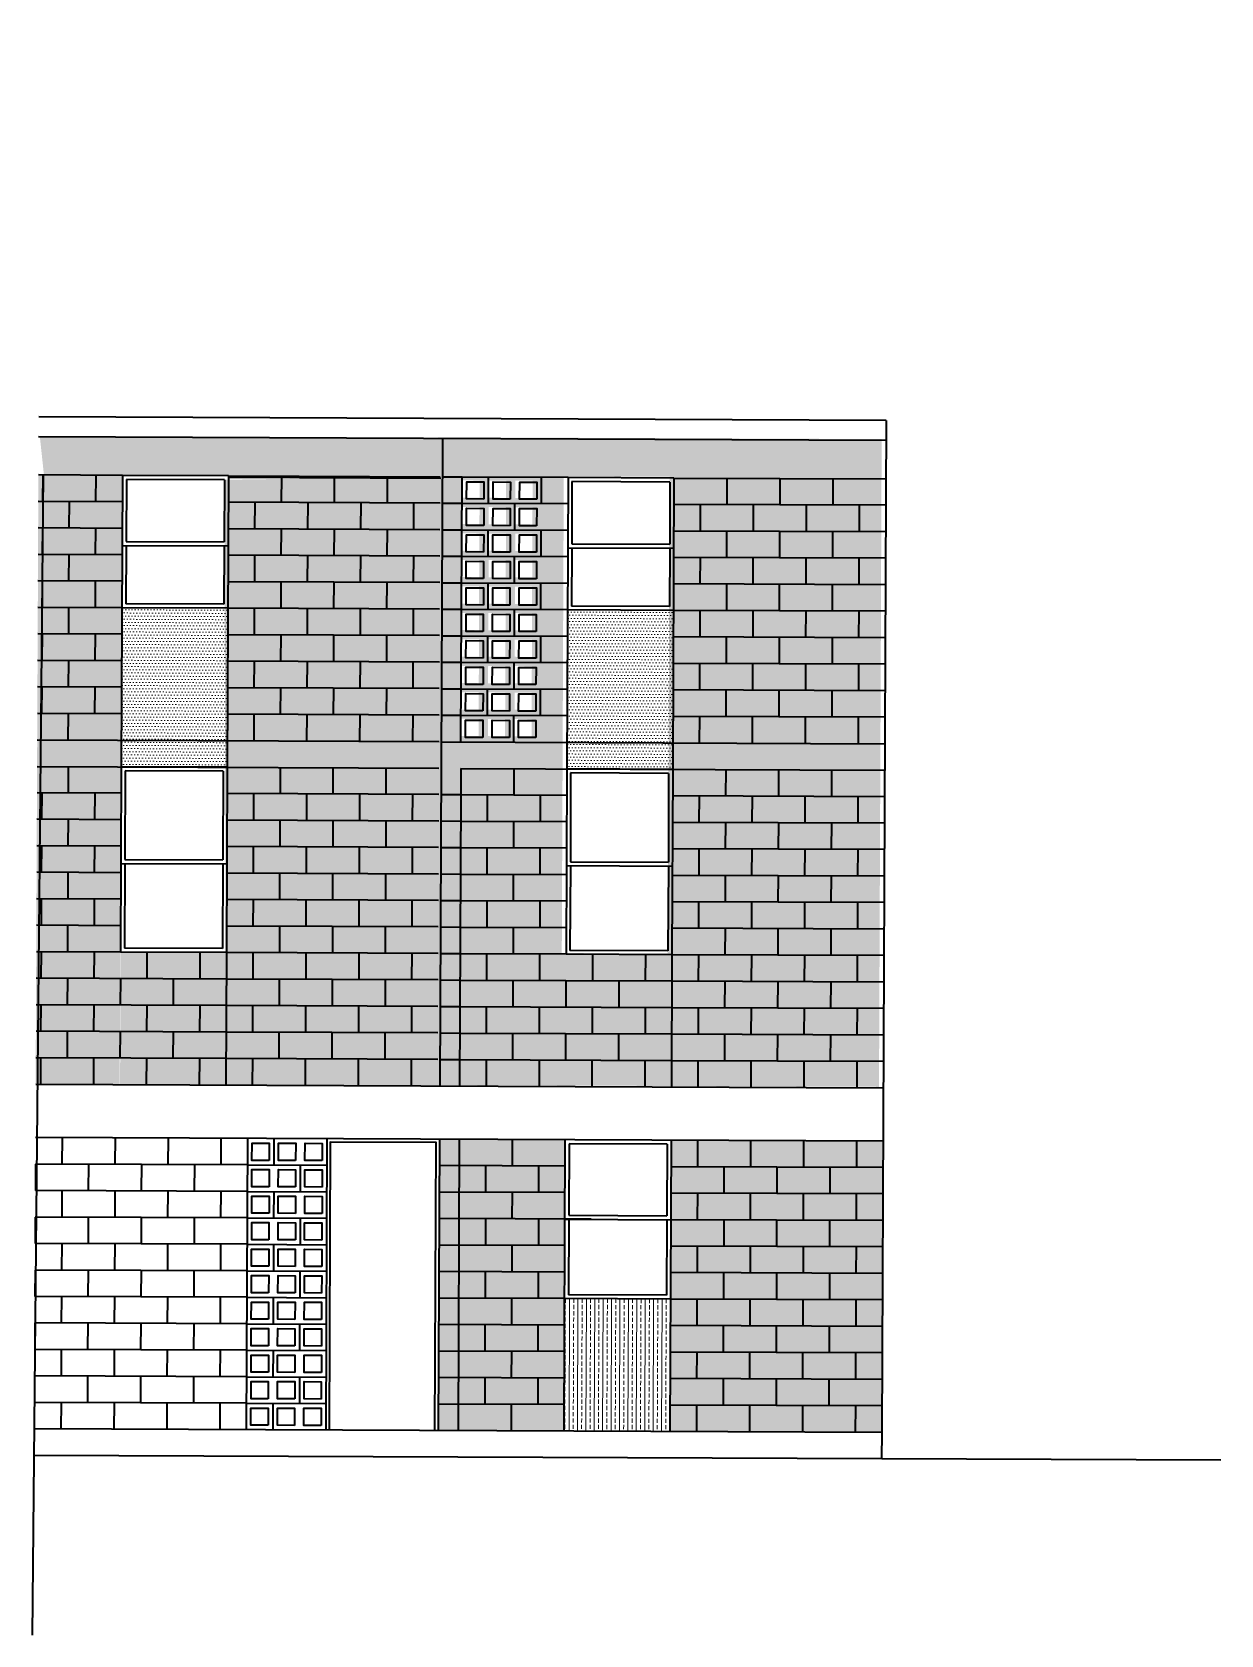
# Model space of a CAD drawing. Header units: inches. Extents: x 18.4 to 63.1, y 4.2 to 49.5.
# Drawn here: x 36.06 to 45.04, y 17.29 to 29.39 of the extents above; entities that cross this region are included whole.
import ezdxf

# ---------------------------------------------------------------- set-up
doc = ezdxf.new("R2010")
doc.units = ezdxf.units.IN
doc.header["$MEASUREMENT"] = 0
for name, color, linetype, lineweight in [('A-ELEV-MBE1', 7, 'Continuous', 35), ('A-ELEV-PATT', 8, 'Continuous', 18), ('A-SECT-MCUT', 7, 'Continuous', 35)]:
    doc.layers.add(name, color=color, linetype=linetype, lineweight=lineweight)

msp = doc.modelspace()

# ---------------------------------------------------------------- hatches: boundary and pattern name
at = {"layer": 'A-ELEV-PATT'}
h = msp.add_hatch(dxfattribs=at)
h.set_pattern_fill('DOTS,_O', color=256, scale=0.025, angle=90)
h.set_pattern_definition([(90, (81.779792, 308.598003), (-0.0396875, 0.01984375), [0, -0.0396875])])
h.paths.add_polyline_path([(39.164, 26.323), (36.124, 26.336), (36.155, 26.048), (39.163, 26.032)])
h.paths.add_polyline_path([(39.837, 29.392), (40.637, 29.392), (40.637, 29.392), (39.837, 29.392)])
h = msp.add_hatch(dxfattribs=at)
h.set_pattern_fill('DOTS', color=256, scale=0.025, angle=179.7612, style=0)
h.set_pattern_definition([(359.761219, (10.623134, -241.342466), (0.0200089753, 0.0396044565), [0, -0.0396875])])
h.paths.add_polyline_path([(42.482, 26.319), (39.132, 26.333), (39.112, 21.442), (42.462, 21.428)])
h.paths.add_polyline_path([(40.866, 22.435), (40.066, 22.438), (40.081, 26.038), (40.881, 26.035)], flags=16)
h.paths.add_polyline_path([(39.839, 24.274), (39.709, 24.275), (39.709, 24.405), (39.839, 24.404)], flags=16)
h.paths.add_polyline_path([(39.838, 24.204), (39.838, 24.074), (39.708, 24.075), (39.708, 24.205)], flags=16)
h.paths.add_polyline_path([(39.839, 24.474), (39.709, 24.475), (39.71, 24.605), (39.84, 24.604)], flags=16)
h.paths.add_polyline_path([(39.84, 24.674), (39.71, 24.675), (39.711, 24.805), (39.841, 24.804)], flags=16)
h.paths.add_polyline_path([(39.841, 24.874), (39.711, 24.875), (39.712, 25.005), (39.842, 25.004)], flags=16)
h.paths.add_polyline_path([(39.842, 25.074), (39.712, 25.075), (39.712, 25.205), (39.842, 25.204)], flags=16)
h.paths.add_polyline_path([(39.639, 24.275), (39.509, 24.276), (39.509, 24.406), (39.639, 24.405)], flags=16)
h.paths.add_polyline_path([(39.638, 24.205), (39.638, 24.075), (39.508, 24.076), (39.508, 24.206)], flags=16)
h.paths.add_polyline_path([(39.639, 24.475), (39.509, 24.476), (39.51, 24.606), (39.64, 24.605)], flags=16)
h.paths.add_polyline_path([(39.64, 24.675), (39.51, 24.676), (39.511, 24.806), (39.641, 24.805)], flags=16)
h.paths.add_polyline_path([(39.843, 25.274), (39.713, 25.275), (39.713, 25.405), (39.843, 25.404)], flags=16)
h.paths.add_polyline_path([(39.641, 24.875), (39.511, 24.876), (39.512, 25.006), (39.642, 25.005)], flags=16)
h.paths.add_polyline_path([(39.642, 25.075), (39.512, 25.076), (39.512, 25.206), (39.642, 25.205)], flags=16)
h.paths.add_polyline_path([(39.844, 25.474), (39.714, 25.475), (39.714, 25.605), (39.844, 25.604)], flags=16)
h.paths.add_polyline_path([(39.439, 24.276), (39.309, 24.277), (39.309, 24.407), (39.439, 24.406)], flags=16)
h.paths.add_polyline_path([(39.438, 24.206), (39.438, 24.076), (39.308, 24.077), (39.308, 24.207)], flags=16)
h.paths.add_polyline_path([(39.439, 24.476), (39.309, 24.477), (39.31, 24.607), (39.44, 24.606)], flags=16)
h.paths.add_polyline_path([(39.643, 25.275), (39.513, 25.276), (39.513, 25.406), (39.643, 25.405)], flags=16)
h.paths.add_polyline_path([(39.44, 24.676), (39.31, 24.677), (39.311, 24.807), (39.441, 24.806)], flags=16)
h.paths.add_polyline_path([(39.844, 25.674), (39.714, 25.675), (39.715, 25.805), (39.845, 25.804)], flags=16)
h.paths.add_polyline_path([(39.441, 24.876), (39.311, 24.877), (39.312, 25.007), (39.442, 25.006)], flags=16)
h.paths.add_polyline_path([(39.644, 25.475), (39.514, 25.476), (39.514, 25.606), (39.644, 25.605)], flags=16)
h.paths.add_polyline_path([(39.442, 25.076), (39.312, 25.077), (39.312, 25.207), (39.442, 25.206)], flags=16)
h.paths.add_polyline_path([(39.845, 25.874), (39.715, 25.875), (39.716, 26.005), (39.846, 26.004)], flags=16)
h.paths.add_polyline_path([(39.443, 25.276), (39.313, 25.277), (39.313, 25.407), (39.443, 25.406)], flags=16)
h.paths.add_polyline_path([(39.644, 25.675), (39.514, 25.676), (39.515, 25.806), (39.645, 25.805)], flags=16)
h.paths.add_polyline_path([(39.444, 25.476), (39.314, 25.477), (39.314, 25.607), (39.444, 25.606)], flags=16)
h.paths.add_polyline_path([(39.645, 25.875), (39.515, 25.876), (39.516, 26.006), (39.646, 26.005)], flags=16)
h.paths.add_polyline_path([(39.444, 25.676), (39.314, 25.677), (39.315, 25.807), (39.445, 25.806)], flags=16)
h.paths.add_polyline_path([(39.445, 25.876), (39.315, 25.877), (39.316, 26.007), (39.446, 26.006)], flags=16)
h = msp.add_hatch(dxfattribs=at)
h.set_pattern_fill('DOTS,_O', color=256, scale=0.025, angle=90)
h.set_pattern_definition([(90, (81.578768, 304.514816), (-0.0396875, 0.01984375), [0, -0.0396875])])
h.paths.add_polyline_path([(36.742, 26.065), (36.113, 26.048), (36.092, 21.448), (36.727, 21.448)])
h.paths.add_polyline_path([(39.636, 25.309), (40.436, 25.309), (40.436, 25.309), (39.636, 25.309)])
h = msp.add_hatch(dxfattribs=at)
h.set_pattern_fill('DOTS,_O', color=256, scale=0.025, angle=90)
h.set_pattern_definition([(90, (83.159704, 304.514976), (-0.0396875, 0.01984375), [0, -0.0396875])])
h.paths.add_polyline_path([(39.148, 26.035), (37.518, 26.012), (37.528, 21.442), (39.144, 21.433)])
h.paths.add_polyline_path([(41.216, 25.309), (42.016, 25.309), (42.016, 25.309), (41.216, 25.309)])
h = msp.add_hatch(dxfattribs=at)
h.set_pattern_fill('DOTS', color=256, scale=0.015, angle=179.7612, style=0)
h.set_pattern_definition([(359.761219, (7.28981, -241.3354), (0.0120053852, 0.023762674), [0, -0.0238125])])
h.paths.add_polyline_path([(37.543, 25.042), (36.743, 25.045), (36.738, 23.845), (37.538, 23.842)])
h = msp.add_hatch(dxfattribs=at)
h.set_pattern_fill('DOTS', color=256, scale=0.015, angle=179.7612, style=0)
h.set_pattern_definition([(359.761219, (10.654942, -241.352262), (0.0120053852, 0.023762674), [0, -0.0238125])])
h.paths.add_polyline_path([(40.909, 25.025), (40.109, 25.029), (40.104, 23.829), (40.904, 23.825)])
h = msp.add_hatch(dxfattribs=at)
h.set_pattern_fill('DOTS,_O', color=256, scale=0.025, angle=90)
h.set_pattern_definition([(90, (82.354567, 303.99273), (-0.0396875, 0.01984375), [0, -0.0396875])])
h.paths.add_polyline_path([(37.533, 22.442), (36.733, 22.445), (36.73, 21.443), (37.528, 21.442)])
h.paths.add_polyline_path([(40.411, 24.787), (41.211, 24.787), (41.211, 24.787), (40.411, 24.787)])
h = msp.add_hatch(dxfattribs=at)
h.set_pattern_fill('DOTS', color=256, scale=0.025, angle=179.7612, style=0)
h.set_pattern_definition([(359.76122, (-2.144946, -241.29892), (0.0200089753, 0.0396044565), [0, -0.0396875])])
h.paths.add_polyline_path([(40.092, 21.029), (39.142, 21.033), (39.133, 18.833), (40.083, 18.829)])
h.paths.add_polyline_path([(42.492, 21.019), (40.892, 21.025), (40.883, 18.825), (42.483, 18.819)])
h = msp.add_hatch(dxfattribs=at)
h.set_pattern_fill('BRASS', color=256, scale=0.01, angle=269.7612, style=0)
h.set_pattern_definition([(89.76122, (13.25492, -241.3631), (-0.063499449, 0.000264636), []), (89.76122, (13.22317, -241.362965), (-0.063499449, 0.000264636), [0.03175, -0.015875])])
h.paths.add_polyline_path([(40.887, 19.825), (40.087, 19.829), (40.083, 18.829), (40.883, 18.825)])

# ---------------------------------------------------------------- linework, layer by layer
at = {"layer": 'A-ELEV-MBE1'}
for p, q in [((42.515, 26.459), (36.115, 26.486)), ((42.515, 26.459), (42.483, 18.819)), ((42.514, 26.309), (36.114, 26.336)), ((39.164, 26.323), (39.144, 21.433)), ((36.148, 26.048), (36.065, 17.289)), ((36.748, 26.045), (36.113, 26.048)), ((36.147, 25.848), (36.148, 26.048)), ((36.547, 25.846), (36.548, 26.046)), ((36.748, 26.045), (36.738, 23.845)), ((37.548, 26.042), (36.748, 26.045)), ((37.548, 26.042), (37.538, 23.842)), ((37.548, 26.042), (39.148, 26.035)), ((37.948, 26.04), (37.947, 25.84)), ((38.348, 26.039), (38.347, 25.839)), ((38.748, 26.037), (38.747, 25.837)), ((39.313, 26.032), (39.163, 26.032)), ((39.304, 24.032), (39.313, 26.032)), ((40.113, 26.029), (39.313, 26.032)), ((39.512, 25.831), (39.513, 26.031)), ((39.912, 25.829), (39.913, 26.029)), ((40.113, 26.029), (40.104, 23.829)), ((40.913, 26.025), (40.113, 26.029)), ((40.913, 26.025), (40.904, 23.825)), ((41.313, 26.024), (41.312, 25.824)), ((41.713, 26.022), (41.712, 25.822)), ((36.778, 26.015), (36.776, 25.545)), ((37.518, 26.012), (36.778, 26.015)), ((37.518, 26.012), (37.516, 25.542)), ((40.143, 25.998), (40.141, 25.528)), ((40.883, 25.995), (40.143, 25.998)), ((40.883, 25.995), (40.881, 25.525)), ((42.113, 26.02), (42.112, 25.82)), ((36.747, 25.845), (36.112, 25.848)), ((36.346, 25.647), (36.347, 25.847)), ((39.147, 25.835), (37.547, 25.842)), ((37.747, 25.841), (37.746, 25.641)), ((38.147, 25.84), (38.146, 25.64)), ((38.547, 25.838), (38.546, 25.638)), ((38.947, 25.836), (38.946, 25.636)), ((39.312, 25.832), (39.162, 25.832)), ((40.112, 25.829), (39.312, 25.832)), ((39.711, 25.63), (39.712, 25.83)), ((42.512, 25.819), (40.912, 25.825)), ((41.112, 25.824), (41.111, 25.624)), ((41.512, 25.823), (41.511, 25.623)), ((41.912, 25.821), (41.911, 25.621)), ((42.312, 25.819), (42.311, 25.619)), ((36.746, 25.645), (36.111, 25.648)), ((36.145, 25.448), (36.146, 25.648)), ((36.545, 25.446), (36.546, 25.646)), ((39.146, 25.635), (37.546, 25.642)), ((37.946, 25.64), (37.945, 25.44)), ((38.346, 25.639), (38.345, 25.439)), ((38.746, 25.637), (38.745, 25.437)), ((39.311, 25.632), (39.161, 25.632)), ((40.111, 25.629), (39.311, 25.632)), ((39.51, 25.431), (39.511, 25.631)), ((39.91, 25.429), (39.911, 25.629)), ((42.511, 25.619), (40.911, 25.625)), ((41.311, 25.624), (41.31, 25.424)), ((41.711, 25.622), (41.71, 25.422)), ((42.111, 25.62), (42.11, 25.42)), ((36.745, 25.445), (36.11, 25.448)), ((36.344, 25.247), (36.345, 25.447)), ((36.775, 25.515), (36.774, 25.075)), ((37.515, 25.512), (37.514, 25.072)), ((39.145, 25.435), (37.545, 25.442)), ((37.745, 25.441), (37.744, 25.241)), ((38.145, 25.44), (38.144, 25.24)), ((38.545, 25.438), (38.544, 25.238)), ((38.945, 25.436), (38.944, 25.236)), ((39.31, 25.432), (39.16, 25.432)), ((40.11, 25.429), (39.31, 25.432)), ((39.709, 25.23), (39.71, 25.43)), ((40.141, 25.498), (40.139, 25.058)), ((40.881, 25.495), (40.879, 25.055)), ((42.51, 25.419), (40.91, 25.425)), ((41.11, 25.424), (41.109, 25.224)), ((41.51, 25.423), (41.509, 25.223)), ((41.91, 25.421), (41.909, 25.221)), ((42.31, 25.419), (42.309, 25.219)), ((36.744, 25.245), (36.109, 25.248)), ((36.143, 25.048), (36.144, 25.248)), ((36.543, 25.046), (36.544, 25.246)), ((39.144, 25.235), (37.544, 25.242)), ((37.944, 25.24), (37.943, 25.04)), ((38.344, 25.239), (38.343, 25.039)), ((38.744, 25.237), (38.743, 25.037)), ((39.309, 25.232), (39.159, 25.232)), ((40.109, 25.229), (39.309, 25.232)), ((39.509, 25.031), (39.509, 25.231)), ((39.909, 25.029), (39.909, 25.229)), ((42.509, 25.219), (40.909, 25.225)), ((41.309, 25.224), (41.309, 25.024)), ((41.709, 25.222), (41.709, 25.022)), ((42.109, 25.22), (42.109, 25.02)), ((37.514, 25.072), (36.774, 25.075)), ((40.879, 25.055), (40.139, 25.058)), ((36.743, 25.045), (36.109, 25.048)), ((36.343, 24.847), (36.343, 25.047)), ((37.543, 25.042), (36.743, 25.045)), ((39.143, 25.035), (37.543, 25.042)), ((37.743, 25.041), (37.743, 24.841)), ((38.143, 25.04), (38.143, 24.84)), ((38.543, 25.038), (38.543, 24.838)), ((38.943, 25.036), (38.943, 24.836)), ((39.309, 25.032), (39.159, 25.032)), ((40.109, 25.029), (39.309, 25.032)), ((39.708, 24.83), (39.709, 25.03)), ((40.909, 25.025), (40.109, 25.029)), ((42.509, 25.019), (40.909, 25.025)), ((41.109, 25.024), (41.108, 24.824)), ((41.509, 25.023), (41.508, 24.823)), ((41.909, 25.021), (41.908, 24.821)), ((42.309, 25.019), (42.308, 24.819)), ((36.743, 24.845), (36.108, 24.848)), ((36.142, 24.648), (36.143, 24.848)), ((36.542, 24.646), (36.543, 24.846)), ((39.143, 24.835), (37.543, 24.842)), ((37.943, 24.84), (37.942, 24.64)), ((38.343, 24.839), (38.342, 24.639)), ((38.743, 24.837), (38.742, 24.637)), ((39.308, 24.832), (39.158, 24.832)), ((40.108, 24.829), (39.308, 24.832)), ((39.507, 24.631), (39.508, 24.831)), ((39.907, 24.629), (39.908, 24.829)), ((42.508, 24.819), (40.908, 24.825)), ((41.308, 24.824), (41.307, 24.624)), ((41.708, 24.822), (41.707, 24.622)), ((42.108, 24.82), (42.107, 24.62)), ((36.742, 24.645), (36.107, 24.648)), ((36.341, 24.447), (36.342, 24.647)), ((39.142, 24.635), (37.542, 24.642)), ((37.742, 24.641), (37.741, 24.441)), ((38.142, 24.64), (38.141, 24.44)), ((38.542, 24.638), (38.541, 24.438)), ((38.942, 24.636), (38.941, 24.436)), ((39.307, 24.632), (39.157, 24.632)), ((40.107, 24.629), (39.307, 24.632)), ((39.706, 24.43), (39.707, 24.63)), ((42.507, 24.619), (40.907, 24.625)), ((41.107, 24.624), (41.106, 24.424)), ((41.507, 24.623), (41.506, 24.423)), ((41.907, 24.621), (41.906, 24.421)), ((42.307, 24.619), (42.306, 24.419)), ((36.741, 24.445), (36.106, 24.448)), ((36.14, 24.248), (36.141, 24.448)), ((36.54, 24.246), (36.541, 24.446)), ((39.141, 24.435), (37.541, 24.442)), ((37.941, 24.44), (37.94, 24.24)), ((38.341, 24.439), (38.34, 24.239)), ((38.741, 24.437), (38.74, 24.237)), ((39.306, 24.432), (39.156, 24.432)), ((40.106, 24.429), (39.306, 24.432)), ((39.505, 24.231), (39.506, 24.431)), ((39.905, 24.229), (39.906, 24.429)), ((42.506, 24.419), (40.906, 24.425)), ((41.306, 24.424), (41.305, 24.224)), ((41.706, 24.422), (41.705, 24.222)), ((42.106, 24.42), (42.105, 24.22)), ((36.74, 24.245), (36.105, 24.248)), ((36.339, 24.047), (36.34, 24.247)), ((39.14, 24.235), (37.54, 24.242)), ((37.74, 24.241), (37.739, 24.041)), ((38.14, 24.24), (38.139, 24.04)), ((38.54, 24.238), (38.539, 24.038)), ((38.94, 24.236), (38.939, 24.036)), ((39.305, 24.232), (39.155, 24.233)), ((40.105, 24.229), (39.305, 24.232)), ((39.704, 24.03), (39.705, 24.23)), ((42.505, 24.219), (40.905, 24.225)), ((41.105, 24.224), (41.104, 24.024)), ((41.505, 24.223), (41.504, 24.023)), ((41.905, 24.221), (41.904, 24.021)), ((42.305, 24.219), (42.304, 24.019)), ((36.104, 24.048), (39.139, 24.035)), ((39.154, 24.033), (42.504, 24.019)), ((36.104, 23.848), (39.138, 23.835)), ((36.338, 23.847), (36.338, 23.647)), ((36.738, 23.845), (36.733, 22.445)), ((37.538, 23.842), (36.738, 23.845)), ((36.768, 23.815), (36.766, 23.145)), ((37.508, 23.812), (36.768, 23.815)), ((37.508, 23.812), (37.506, 23.142)), ((37.538, 23.842), (37.533, 22.442)), ((37.938, 23.84), (37.938, 23.64)), ((38.338, 23.839), (38.338, 23.639)), ((38.738, 23.837), (38.738, 23.637)), ((39.304, 23.832), (39.303, 23.632)), ((39.304, 23.832), (42.504, 23.819)), ((39.704, 23.83), (39.703, 23.63)), ((40.104, 23.829), (40.098, 22.429)), ((40.904, 23.825), (40.104, 23.829)), ((40.133, 23.798), (40.131, 23.128)), ((40.873, 23.795), (40.133, 23.798)), ((40.873, 23.795), (40.871, 23.125)), ((40.904, 23.825), (40.898, 22.425)), ((41.304, 23.824), (41.303, 23.624)), ((41.704, 23.822), (41.703, 23.622)), ((42.104, 23.82), (42.103, 23.62)), ((36.738, 23.645), (36.103, 23.648)), ((36.138, 23.648), (36.137, 23.448)), ((36.538, 23.646), (36.537, 23.446)), ((39.138, 23.635), (37.538, 23.642)), ((37.738, 23.641), (37.737, 23.441)), ((38.138, 23.64), (38.137, 23.44)), ((38.538, 23.638), (38.537, 23.438)), ((38.938, 23.636), (38.937, 23.436)), ((39.303, 23.632), (39.153, 23.633)), ((39.303, 23.632), (39.294, 21.432)), ((40.103, 23.629), (39.303, 23.632)), ((39.503, 23.631), (39.502, 23.431)), ((39.903, 23.629), (39.902, 23.429)), ((42.503, 23.619), (40.903, 23.625)), ((41.103, 23.624), (41.102, 23.424)), ((41.503, 23.623), (41.502, 23.423)), ((41.903, 23.621), (41.902, 23.421)), ((42.303, 23.619), (42.302, 23.419)), ((36.737, 23.445), (36.102, 23.448)), ((36.337, 23.447), (36.336, 23.247)), ((39.137, 23.435), (37.537, 23.442)), ((37.937, 23.44), (37.936, 23.24)), ((38.337, 23.439), (38.336, 23.239)), ((38.737, 23.437), (38.736, 23.237)), ((39.302, 23.432), (39.152, 23.433)), ((40.102, 23.429), (39.302, 23.432)), ((39.702, 23.43), (39.701, 23.23)), ((42.502, 23.419), (40.902, 23.425)), ((41.302, 23.424), (41.301, 23.224)), ((41.702, 23.422), (41.701, 23.222)), ((42.102, 23.42), (42.101, 23.22)), ((36.736, 23.245), (36.101, 23.248)), ((36.136, 23.248), (36.135, 23.048)), ((36.536, 23.246), (36.535, 23.046)), ((39.136, 23.235), (37.536, 23.242)), ((37.736, 23.241), (37.735, 23.041)), ((38.136, 23.24), (38.135, 23.04)), ((38.536, 23.238), (38.535, 23.038)), ((38.936, 23.236), (38.935, 23.036)), ((39.301, 23.232), (39.151, 23.233)), ((40.101, 23.229), (39.301, 23.232)), ((39.501, 23.231), (39.5, 23.031)), ((39.901, 23.229), (39.9, 23.029)), ((42.501, 23.219), (40.901, 23.225)), ((41.101, 23.224), (41.1, 23.024)), ((41.501, 23.223), (41.5, 23.023)), ((41.901, 23.221), (41.9, 23.021)), ((42.301, 23.219), (42.3, 23.019)), ((36.735, 23.045), (36.1, 23.048)), ((36.335, 23.047), (36.334, 22.847)), ((36.765, 23.115), (36.763, 22.475)), ((37.505, 23.112), (37.503, 22.472)), ((39.135, 23.035), (37.535, 23.042)), ((37.935, 23.04), (37.934, 22.84)), ((38.335, 23.039), (38.334, 22.839)), ((38.735, 23.037), (38.734, 22.837)), ((39.3, 23.032), (39.15, 23.033)), ((40.1, 23.029), (39.3, 23.032)), ((39.7, 23.03), (39.699, 22.83)), ((40.131, 23.098), (40.128, 22.458)), ((40.871, 23.095), (40.868, 22.455)), ((42.5, 23.019), (40.9, 23.025)), ((41.3, 23.024), (41.299, 22.824)), ((41.7, 23.022), (41.699, 22.822)), ((42.1, 23.02), (42.099, 22.82)), ((36.734, 22.845), (36.099, 22.848)), ((36.134, 22.848), (36.133, 22.648)), ((36.534, 22.846), (36.533, 22.646)), ((39.134, 22.835), (37.534, 22.842)), ((37.734, 22.841), (37.733, 22.641)), ((38.134, 22.84), (38.133, 22.64)), ((38.534, 22.838), (38.533, 22.638)), ((38.934, 22.836), (38.933, 22.636)), ((39.299, 22.832), (39.149, 22.833)), ((40.099, 22.829), (39.299, 22.832)), ((39.499, 22.831), (39.499, 22.631)), ((39.899, 22.829), (39.899, 22.629)), ((42.499, 22.819), (40.899, 22.825)), ((41.099, 22.824), (41.099, 22.624)), ((41.499, 22.823), (41.499, 22.623)), ((41.899, 22.821), (41.899, 22.621)), ((42.299, 22.819), (42.299, 22.619)), ((36.733, 22.645), (36.099, 22.648)), ((36.333, 22.647), (36.333, 22.447)), ((39.133, 22.635), (37.533, 22.642)), ((37.933, 22.64), (37.933, 22.44)), ((38.333, 22.639), (38.333, 22.439)), ((38.733, 22.637), (38.733, 22.437)), ((39.299, 22.632), (39.149, 22.633)), ((40.099, 22.629), (39.299, 22.632)), ((39.699, 22.63), (39.698, 22.43)), ((42.499, 22.619), (40.899, 22.625)), ((41.299, 22.624), (41.298, 22.424)), ((41.699, 22.622), (41.698, 22.422)), ((42.099, 22.62), (42.098, 22.42)), ((36.733, 22.445), (36.098, 22.448)), ((36.133, 22.448), (36.132, 22.248)), ((36.533, 22.446), (36.532, 22.246)), ((37.533, 22.442), (36.733, 22.445)), ((37.503, 22.472), (36.763, 22.475)), ((36.933, 22.445), (36.932, 22.245)), ((37.333, 22.443), (37.332, 22.243)), ((37.533, 22.442), (37.528, 21.442)), ((39.133, 22.435), (37.533, 22.442)), ((37.733, 22.441), (37.732, 22.241)), ((38.133, 22.44), (38.132, 22.24)), ((38.533, 22.438), (38.532, 22.238)), ((38.933, 22.436), (38.932, 22.236)), ((39.298, 22.432), (39.148, 22.433)), ((40.098, 22.429), (39.298, 22.432)), ((39.498, 22.431), (39.497, 22.231)), ((39.898, 22.429), (39.897, 22.229)), ((40.898, 22.425), (40.098, 22.429)), ((40.868, 22.455), (40.128, 22.458)), ((40.298, 22.428), (40.297, 22.228)), ((40.698, 22.426), (40.697, 22.226)), ((40.898, 22.425), (40.894, 21.425)), ((42.498, 22.419), (40.898, 22.425)), ((41.098, 22.424), (41.097, 22.224)), ((41.498, 22.423), (41.497, 22.223)), ((41.898, 22.421), (41.897, 22.221)), ((42.298, 22.419), (42.297, 22.219)), ((37.532, 22.242), (36.097, 22.248)), ((36.332, 22.247), (36.331, 22.047)), ((36.732, 22.245), (36.731, 22.045)), ((37.132, 22.244), (37.131, 22.044)), ((39.132, 22.235), (37.532, 22.242)), ((37.932, 22.24), (37.931, 22.04)), ((38.332, 22.239), (38.331, 22.039)), ((38.732, 22.237), (38.731, 22.037)), ((39.297, 22.232), (39.147, 22.233)), ((40.897, 22.225), (39.297, 22.232)), ((39.697, 22.23), (39.696, 22.03)), ((40.097, 22.229), (40.096, 22.029)), ((40.497, 22.227), (40.496, 22.027)), ((42.497, 22.219), (40.897, 22.225)), ((41.297, 22.224), (41.296, 22.024)), ((41.697, 22.222), (41.696, 22.022)), ((42.097, 22.22), (42.096, 22.02)), ((37.531, 22.042), (36.096, 22.048)), ((36.131, 22.048), (36.13, 21.848)), ((36.531, 22.046), (36.53, 21.846)), ((36.931, 22.045), (36.93, 21.845)), ((37.331, 22.043), (37.33, 21.843)), ((39.131, 22.035), (37.531, 22.042)), ((37.731, 22.041), (37.73, 21.841)), ((38.131, 22.04), (38.13, 21.84)), ((38.531, 22.038), (38.53, 21.838)), ((38.931, 22.036), (38.93, 21.836)), ((39.296, 22.032), (39.146, 22.033)), ((40.896, 22.025), (39.296, 22.032)), ((39.496, 22.031), (39.495, 21.831)), ((39.896, 22.029), (39.895, 21.829)), ((40.296, 22.028), (40.295, 21.828)), ((40.696, 22.026), (40.695, 21.826)), ((42.496, 22.019), (40.896, 22.025)), ((41.096, 22.024), (41.095, 21.824)), ((41.496, 22.023), (41.495, 21.823)), ((41.896, 22.021), (41.895, 21.821)), ((42.296, 22.019), (42.295, 21.819)), ((37.53, 21.842), (36.095, 21.848)), ((36.33, 21.847), (36.329, 21.647)), ((36.73, 21.845), (36.729, 21.645)), ((37.13, 21.844), (37.129, 21.644)), ((39.13, 21.835), (37.53, 21.842)), ((37.93, 21.84), (37.929, 21.64)), ((38.33, 21.839), (38.329, 21.639)), ((38.73, 21.837), (38.729, 21.637)), ((39.295, 21.832), (39.145, 21.833)), ((40.895, 21.825), (39.295, 21.832)), ((39.695, 21.83), (39.694, 21.63)), ((40.095, 21.829), (40.094, 21.629)), ((40.495, 21.827), (40.494, 21.627)), ((42.495, 21.819), (40.895, 21.825)), ((41.295, 21.824), (41.294, 21.624)), ((41.695, 21.822), (41.694, 21.622)), ((42.095, 21.82), (42.094, 21.62)), ((37.529, 21.642), (36.094, 21.648)), ((36.129, 21.648), (36.128, 21.448)), ((36.529, 21.646), (36.528, 21.446)), ((36.929, 21.645), (36.928, 21.445)), ((37.329, 21.643), (37.328, 21.443)), ((39.129, 21.635), (37.529, 21.642)), ((37.729, 21.641), (37.728, 21.441)), ((38.129, 21.64), (38.128, 21.44)), ((38.529, 21.638), (38.528, 21.438)), ((38.929, 21.636), (38.928, 21.436)), ((39.294, 21.632), (39.144, 21.633)), ((40.894, 21.625), (39.294, 21.632)), ((39.494, 21.631), (39.494, 21.431)), ((39.894, 21.629), (39.894, 21.429)), ((40.294, 21.628), (40.294, 21.428)), ((40.694, 21.626), (40.694, 21.426)), ((42.494, 21.619), (40.894, 21.625)), ((41.094, 21.624), (41.094, 21.424)), ((41.494, 21.623), (41.494, 21.423)), ((41.894, 21.621), (41.894, 21.421)), ((42.294, 21.619), (42.294, 21.419)), ((42.494, 21.419), (36.094, 21.445)), ((42.492, 21.019), (36.092, 21.045)), ((36.292, 21.044), (36.291, 20.844)), ((36.692, 21.043), (36.691, 20.843)), ((37.092, 21.041), (37.091, 20.841)), ((37.492, 21.039), (37.491, 20.839)), ((37.692, 21.039), (37.683, 18.839)), ((37.892, 21.038), (37.891, 20.838)), ((38.292, 21.036), (38.283, 18.836)), ((39.142, 21.033), (39.133, 18.833)), ((39.292, 21.032), (39.283, 18.832)), ((39.692, 21.03), (39.691, 20.83)), ((40.083, 18.829), (40.092, 21.029)), ((40.122, 20.998), (40.12, 20.458)), ((40.862, 20.995), (40.122, 20.998)), ((40.862, 20.995), (40.86, 20.455)), ((40.892, 21.025), (40.883, 18.825)), ((41.092, 21.024), (41.091, 20.824)), ((41.492, 21.023), (41.491, 20.823)), ((41.892, 21.021), (41.891, 20.821)), ((42.292, 21.019), (42.291, 20.819)), ((36.091, 20.845), (36.09, 20.645)), ((37.691, 20.839), (36.091, 20.845)), ((36.491, 20.844), (36.49, 20.644)), ((36.891, 20.842), (36.89, 20.642)), ((37.291, 20.84), (37.29, 20.64)), ((37.691, 20.839), (38.291, 20.836)), ((38.091, 20.837), (38.09, 20.637)), ((40.091, 20.829), (39.141, 20.833)), ((39.491, 20.831), (39.49, 20.631)), ((39.891, 20.829), (39.89, 20.629)), ((42.491, 20.819), (40.891, 20.825)), ((41.291, 20.824), (41.29, 20.624)), ((41.691, 20.822), (41.69, 20.622)), ((42.091, 20.82), (42.09, 20.62)), ((37.69, 20.639), (36.09, 20.645)), ((36.29, 20.644), (36.289, 20.444)), ((36.69, 20.643), (36.689, 20.443)), ((37.09, 20.641), (37.089, 20.441)), ((37.49, 20.639), (37.489, 20.439)), ((37.69, 20.639), (38.29, 20.636)), ((37.89, 20.638), (37.889, 20.438)), ((40.09, 20.629), (39.14, 20.633)), ((39.69, 20.63), (39.689, 20.43)), ((42.49, 20.619), (40.89, 20.625)), ((41.09, 20.624), (41.089, 20.424)), ((41.49, 20.623), (41.489, 20.423)), ((41.89, 20.621), (41.889, 20.421)), ((42.29, 20.619), (42.289, 20.419)), ((37.689, 20.439), (36.089, 20.445)), ((36.089, 20.445), (36.089, 20.245)), ((36.489, 20.444), (36.489, 20.244)), ((36.889, 20.442), (36.889, 20.242)), ((37.289, 20.44), (37.289, 20.24)), ((37.689, 20.439), (38.289, 20.436)), ((38.089, 20.437), (38.089, 20.237)), ((40.289, 20.428), (39.139, 20.433)), ((39.489, 20.431), (39.489, 20.231)), ((39.889, 20.429), (39.889, 20.229)), ((40.119, 20.428), (40.117, 19.858)), ((40.859, 20.425), (40.857, 19.855)), ((42.489, 20.419), (40.889, 20.425)), ((41.289, 20.424), (41.289, 20.224)), ((41.689, 20.422), (41.689, 20.222)), ((42.089, 20.42), (42.089, 20.22)), ((37.689, 20.239), (36.089, 20.245)), ((36.289, 20.244), (36.288, 20.044)), ((36.689, 20.243), (36.688, 20.043)), ((37.089, 20.241), (37.088, 20.041)), ((37.489, 20.239), (37.488, 20.039)), ((37.689, 20.239), (38.289, 20.236)), ((37.889, 20.238), (37.888, 20.038)), ((40.089, 20.229), (39.139, 20.233)), ((39.689, 20.23), (39.688, 20.03)), ((42.489, 20.219), (40.889, 20.225)), ((41.089, 20.224), (41.088, 20.024)), ((41.489, 20.223), (41.488, 20.023)), ((41.889, 20.221), (41.888, 20.021)), ((42.289, 20.219), (42.288, 20.019)), ((36.088, 20.045), (36.087, 19.845)), ((37.688, 20.039), (36.088, 20.045)), ((36.488, 20.044), (36.487, 19.844)), ((36.888, 20.042), (36.887, 19.842)), ((37.288, 20.04), (37.287, 19.84)), ((37.688, 20.039), (38.288, 20.036)), ((38.088, 20.037), (38.087, 19.837)), ((40.088, 20.029), (39.138, 20.033)), ((39.488, 20.031), (39.487, 19.831)), ((39.888, 20.029), (39.887, 19.829)), ((42.488, 20.019), (40.888, 20.025)), ((41.288, 20.024), (41.287, 19.824)), ((41.688, 20.022), (41.687, 19.822)), ((42.088, 20.02), (42.087, 19.82)), ((40.857, 19.855), (40.117, 19.858)), ((37.687, 19.839), (36.087, 19.845)), ((36.287, 19.844), (36.286, 19.644)), ((36.687, 19.843), (36.686, 19.643)), ((37.087, 19.841), (37.086, 19.641)), ((37.487, 19.839), (37.486, 19.639)), ((37.687, 19.839), (38.287, 19.836)), ((37.887, 19.838), (37.886, 19.638)), ((40.087, 19.829), (39.137, 19.833)), ((39.687, 19.83), (39.686, 19.63)), ((40.887, 19.825), (40.087, 19.829)), ((42.487, 19.819), (40.887, 19.825)), ((41.087, 19.824), (41.086, 19.624)), ((41.487, 19.823), (41.486, 19.623)), ((41.887, 19.821), (41.886, 19.621)), ((42.287, 19.819), (42.286, 19.619)), ((36.086, 19.645), (36.085, 19.445)), ((37.686, 19.639), (36.086, 19.645)), ((36.486, 19.644), (36.485, 19.444)), ((36.886, 19.642), (36.885, 19.442)), ((37.286, 19.64), (37.285, 19.44)), ((37.686, 19.639), (38.286, 19.636)), ((38.086, 19.637), (38.085, 19.437)), ((40.086, 19.629), (39.136, 19.633)), ((39.486, 19.631), (39.485, 19.431)), ((39.886, 19.629), (39.885, 19.429)), ((42.486, 19.619), (40.886, 19.625)), ((41.286, 19.624), (41.285, 19.424)), ((41.686, 19.622), (41.685, 19.422)), ((42.086, 19.62), (42.085, 19.42)), ((37.685, 19.439), (36.085, 19.445)), ((36.285, 19.444), (36.284, 19.244)), ((36.685, 19.443), (36.684, 19.243)), ((37.085, 19.441), (37.084, 19.241)), ((37.485, 19.439), (37.484, 19.239)), ((37.685, 19.439), (38.285, 19.436)), ((37.885, 19.438), (37.884, 19.238)), ((40.085, 19.429), (39.135, 19.433)), ((39.685, 19.43), (39.684, 19.23)), ((42.485, 19.419), (40.885, 19.425)), ((41.085, 19.424), (41.084, 19.224)), ((41.485, 19.423), (41.484, 19.223)), ((41.885, 19.421), (41.884, 19.221)), ((42.285, 19.419), (42.284, 19.219)), ((37.684, 19.239), (36.084, 19.245)), ((36.084, 19.245), (36.084, 19.045)), ((36.484, 19.244), (36.484, 19.044)), ((36.884, 19.242), (36.884, 19.042)), ((37.284, 19.24), (37.284, 19.04)), ((37.684, 19.239), (38.284, 19.236)), ((38.084, 19.237), (38.084, 19.037)), ((40.084, 19.229), (39.134, 19.233)), ((39.484, 19.231), (39.484, 19.031)), ((39.884, 19.229), (39.884, 19.029)), ((42.484, 19.219), (40.884, 19.225)), ((41.284, 19.224), (41.284, 19.024)), ((41.684, 19.222), (41.684, 19.022)), ((42.084, 19.22), (42.084, 19.02)), ((37.684, 19.039), (36.084, 19.045)), ((36.284, 19.044), (36.283, 18.844)), ((36.684, 19.043), (36.683, 18.843)), ((37.084, 19.041), (37.083, 18.841)), ((37.484, 19.039), (37.483, 18.839)), ((37.684, 19.039), (38.284, 19.036)), ((37.884, 19.038), (37.883, 18.838)), ((40.084, 19.029), (39.134, 19.033)), ((39.684, 19.03), (39.683, 18.83)), ((42.484, 19.019), (40.884, 19.025)), ((41.084, 19.024), (41.083, 18.824)), ((41.484, 19.023), (41.483, 18.823)), ((41.884, 19.021), (41.883, 18.821)), ((42.284, 19.019), (42.283, 18.819)), ((42.483, 18.819), (36.083, 18.845)), ((42.483, 18.819), (42.482, 18.619))]:
    msp.add_line(p, q, dxfattribs=at)
at = {"layer": 'A-ELEV-MBE1', "color": 0}
for p, q in [((37.552, 26.031), (39.152, 26.024)), ((40.913, 26.025), (42.513, 26.019))]:
    msp.add_line(p, q, dxfattribs=at)
at = {"layer": 'A-ELEV-MBE1'}
for points in [[(39.477, 25.866), (39.347, 25.867), (39.348, 25.997), (39.478, 25.996)], [(39.677, 25.865), (39.547, 25.866), (39.548, 25.996), (39.678, 25.995)], [(39.877, 25.865), (39.747, 25.865), (39.748, 25.995), (39.878, 25.995)], [(39.476, 25.666), (39.346, 25.667), (39.347, 25.797), (39.477, 25.796)], [(39.676, 25.665), (39.546, 25.666), (39.547, 25.796), (39.677, 25.795)], [(39.876, 25.665), (39.746, 25.665), (39.747, 25.795), (39.877, 25.795)], [(39.475, 25.466), (39.345, 25.467), (39.346, 25.597), (39.476, 25.596)], [(39.675, 25.465), (39.545, 25.466), (39.546, 25.596), (39.676, 25.595)], [(39.875, 25.465), (39.745, 25.465), (39.746, 25.595), (39.876, 25.595)], [(39.475, 25.266), (39.345, 25.267), (39.345, 25.397), (39.475, 25.396)], [(39.675, 25.265), (39.545, 25.266), (39.545, 25.396), (39.675, 25.395)], [(39.875, 25.265), (39.745, 25.265), (39.745, 25.395), (39.875, 25.395)], [(39.474, 25.066), (39.344, 25.067), (39.344, 25.197), (39.474, 25.196)], [(39.674, 25.065), (39.544, 25.066), (39.544, 25.196), (39.674, 25.195)], [(39.874, 25.065), (39.744, 25.065), (39.744, 25.195), (39.874, 25.195)], [(39.473, 24.866), (39.343, 24.867), (39.343, 24.997), (39.473, 24.996)], [(39.673, 24.865), (39.543, 24.866), (39.543, 24.996), (39.673, 24.995)], [(39.873, 24.865), (39.743, 24.865), (39.743, 24.995), (39.873, 24.995)], [(39.472, 24.666), (39.342, 24.667), (39.343, 24.797), (39.473, 24.796)], [(39.672, 24.665), (39.542, 24.666), (39.543, 24.796), (39.673, 24.795)], [(39.872, 24.665), (39.742, 24.665), (39.743, 24.795), (39.873, 24.795)], [(39.471, 24.466), (39.341, 24.467), (39.342, 24.597), (39.472, 24.596)], [(39.671, 24.465), (39.541, 24.466), (39.542, 24.596), (39.672, 24.595)], [(39.871, 24.465), (39.741, 24.465), (39.742, 24.595), (39.872, 24.595)], [(39.47, 24.266), (39.34, 24.267), (39.341, 24.397), (39.471, 24.396)], [(39.67, 24.265), (39.54, 24.266), (39.541, 24.396), (39.671, 24.395)], [(39.87, 24.265), (39.74, 24.265), (39.741, 24.395), (39.871, 24.395)], [(39.47, 24.066), (39.34, 24.067), (39.34, 24.197), (39.47, 24.196)], [(39.67, 24.065), (39.54, 24.066), (39.54, 24.196), (39.67, 24.195)], [(39.87, 24.065), (39.74, 24.065), (39.74, 24.195), (39.87, 24.195)], [(37.856, 20.873), (37.726, 20.873), (37.727, 21.003), (37.857, 21.003)], [(38.056, 20.872), (37.926, 20.873), (37.927, 21.003), (38.057, 21.002)], [(38.256, 20.871), (38.126, 20.872), (38.127, 21.002), (38.257, 21.001)], [(37.855, 20.673), (37.725, 20.673), (37.726, 20.803), (37.856, 20.803)], [(38.055, 20.672), (37.925, 20.673), (37.926, 20.803), (38.056, 20.802)], [(38.255, 20.671), (38.125, 20.672), (38.126, 20.802), (38.256, 20.801)], [(37.855, 20.473), (37.725, 20.473), (37.725, 20.603), (37.855, 20.603)], [(38.055, 20.472), (37.925, 20.473), (37.925, 20.603), (38.055, 20.602)], [(38.255, 20.471), (38.125, 20.472), (38.125, 20.602), (38.255, 20.601)], [(37.854, 20.273), (37.724, 20.273), (37.724, 20.403), (37.854, 20.403)], [(38.054, 20.272), (37.924, 20.273), (37.924, 20.403), (38.054, 20.402)], [(38.254, 20.271), (38.124, 20.272), (38.124, 20.402), (38.254, 20.401)], [(37.853, 20.073), (37.723, 20.073), (37.723, 20.203), (37.853, 20.203)], [(38.053, 20.072), (37.923, 20.073), (37.923, 20.203), (38.053, 20.202)], [(38.253, 20.071), (38.123, 20.072), (38.123, 20.202), (38.253, 20.201)], [(37.852, 19.873), (37.722, 19.873), (37.723, 20.003), (37.853, 20.003)], [(38.052, 19.872), (37.922, 19.873), (37.923, 20.003), (38.053, 20.002)], [(38.252, 19.871), (38.122, 19.872), (38.123, 20.002), (38.253, 20.001)], [(37.851, 19.673), (37.721, 19.673), (37.722, 19.803), (37.852, 19.803)], [(38.051, 19.672), (37.921, 19.673), (37.922, 19.803), (38.052, 19.802)], [(38.251, 19.671), (38.121, 19.672), (38.122, 19.802), (38.252, 19.801)], [(37.85, 19.473), (37.72, 19.473), (37.721, 19.603), (37.851, 19.603)], [(38.05, 19.472), (37.92, 19.473), (37.921, 19.603), (38.051, 19.602)], [(38.25, 19.471), (38.12, 19.472), (38.121, 19.602), (38.251, 19.601)], [(37.85, 19.273), (37.72, 19.273), (37.72, 19.403), (37.85, 19.403)], [(38.05, 19.272), (37.92, 19.273), (37.92, 19.403), (38.05, 19.402)], [(38.25, 19.271), (38.12, 19.272), (38.12, 19.402), (38.25, 19.401)], [(37.849, 19.073), (37.719, 19.073), (37.719, 19.203), (37.849, 19.203)], [(38.049, 19.072), (37.919, 19.073), (37.919, 19.203), (38.049, 19.202)], [(38.249, 19.071), (38.119, 19.072), (38.119, 19.202), (38.249, 19.201)], [(37.848, 18.873), (37.718, 18.873), (37.718, 19.003), (37.848, 19.003)], [(38.048, 18.872), (37.918, 18.873), (37.918, 19.003), (38.048, 19.002)], [(38.248, 18.871), (38.118, 18.872), (38.118, 19.002), (38.248, 19.001)]]:
    msp.add_lwpolyline(points, close=True, dxfattribs=at)
for points in [[(36.776, 25.545), (37.516, 25.542)], [(36.745, 25.515), (37.545, 25.512)], [(40.111, 25.499), (40.911, 25.495)], [(40.141, 25.528), (40.881, 25.525)], [(36.766, 23.145), (37.506, 23.142)], [(40.131, 23.128), (40.871, 23.125)], [(36.735, 23.115), (37.535, 23.112)], [(40.101, 23.099), (40.901, 23.095)], [(39.108, 18.833), (39.117, 21.008), (38.317, 21.011), (38.308, 18.836)], [(40.12, 20.458), (40.86, 20.455)], [(40.089, 20.429), (40.889, 20.425)]]:
    msp.add_lwpolyline(points, dxfattribs=at)
at = {"layer": 'A-SECT-MCUT'}
msp.add_line((45.045, 18.608), (36.082, 18.645), dxfattribs=at)

doc.saveas('drawing.dxf')
